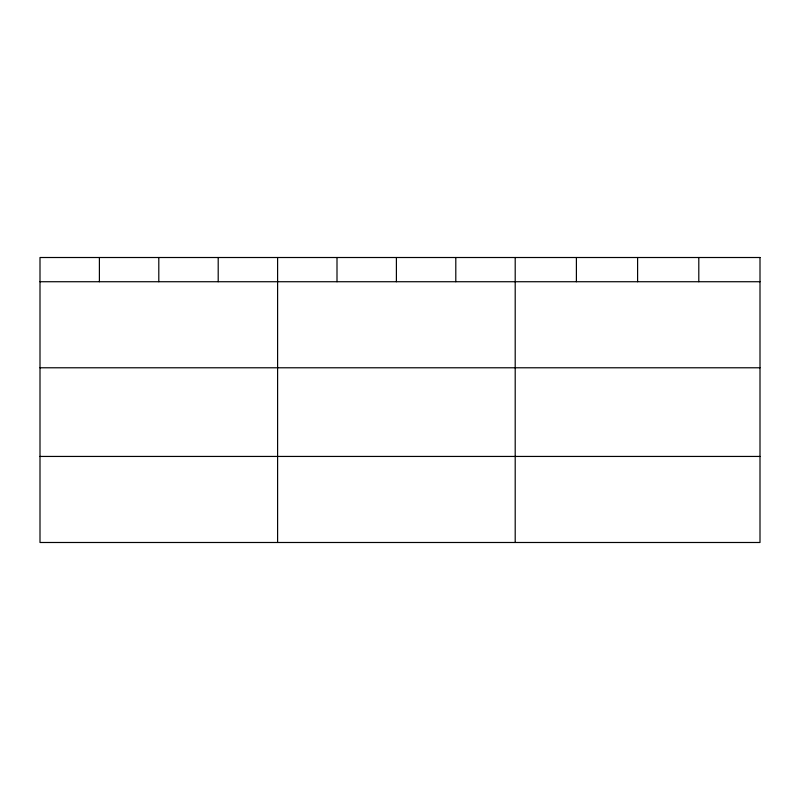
<?xml version="1.0" encoding="UTF-8"?>
<svg xmlns="http://www.w3.org/2000/svg" width="800" height="800" viewBox="0 0 800 800"><rect width="100%" height="100%" fill="white"/><g stroke="black" fill="none" stroke-linecap="round" stroke-linejoin="round"><path stroke-width="1.2" d="M40 281.73L760 281.73M40 367.78L760 367.78M40 456.44L760 456.44M698.8 257.51L698.8 281.73M637.6 257.51L637.6 281.73M576.4 257.51L576.4 281.73M515.2 257.51L515.2 542.49M455.8 257.51L455.8 281.73M396.4 257.51L396.4 281.73M337 257.51L337 281.73M277.6 257.51L277.6 542.49M218.2 257.51L218.2 281.73M158.8 257.51L158.8 281.73M99.4 257.51L99.4 281.73M760 257.51L40 257.51L40 542.49L760 542.49L760 257.51"/></g></svg>
